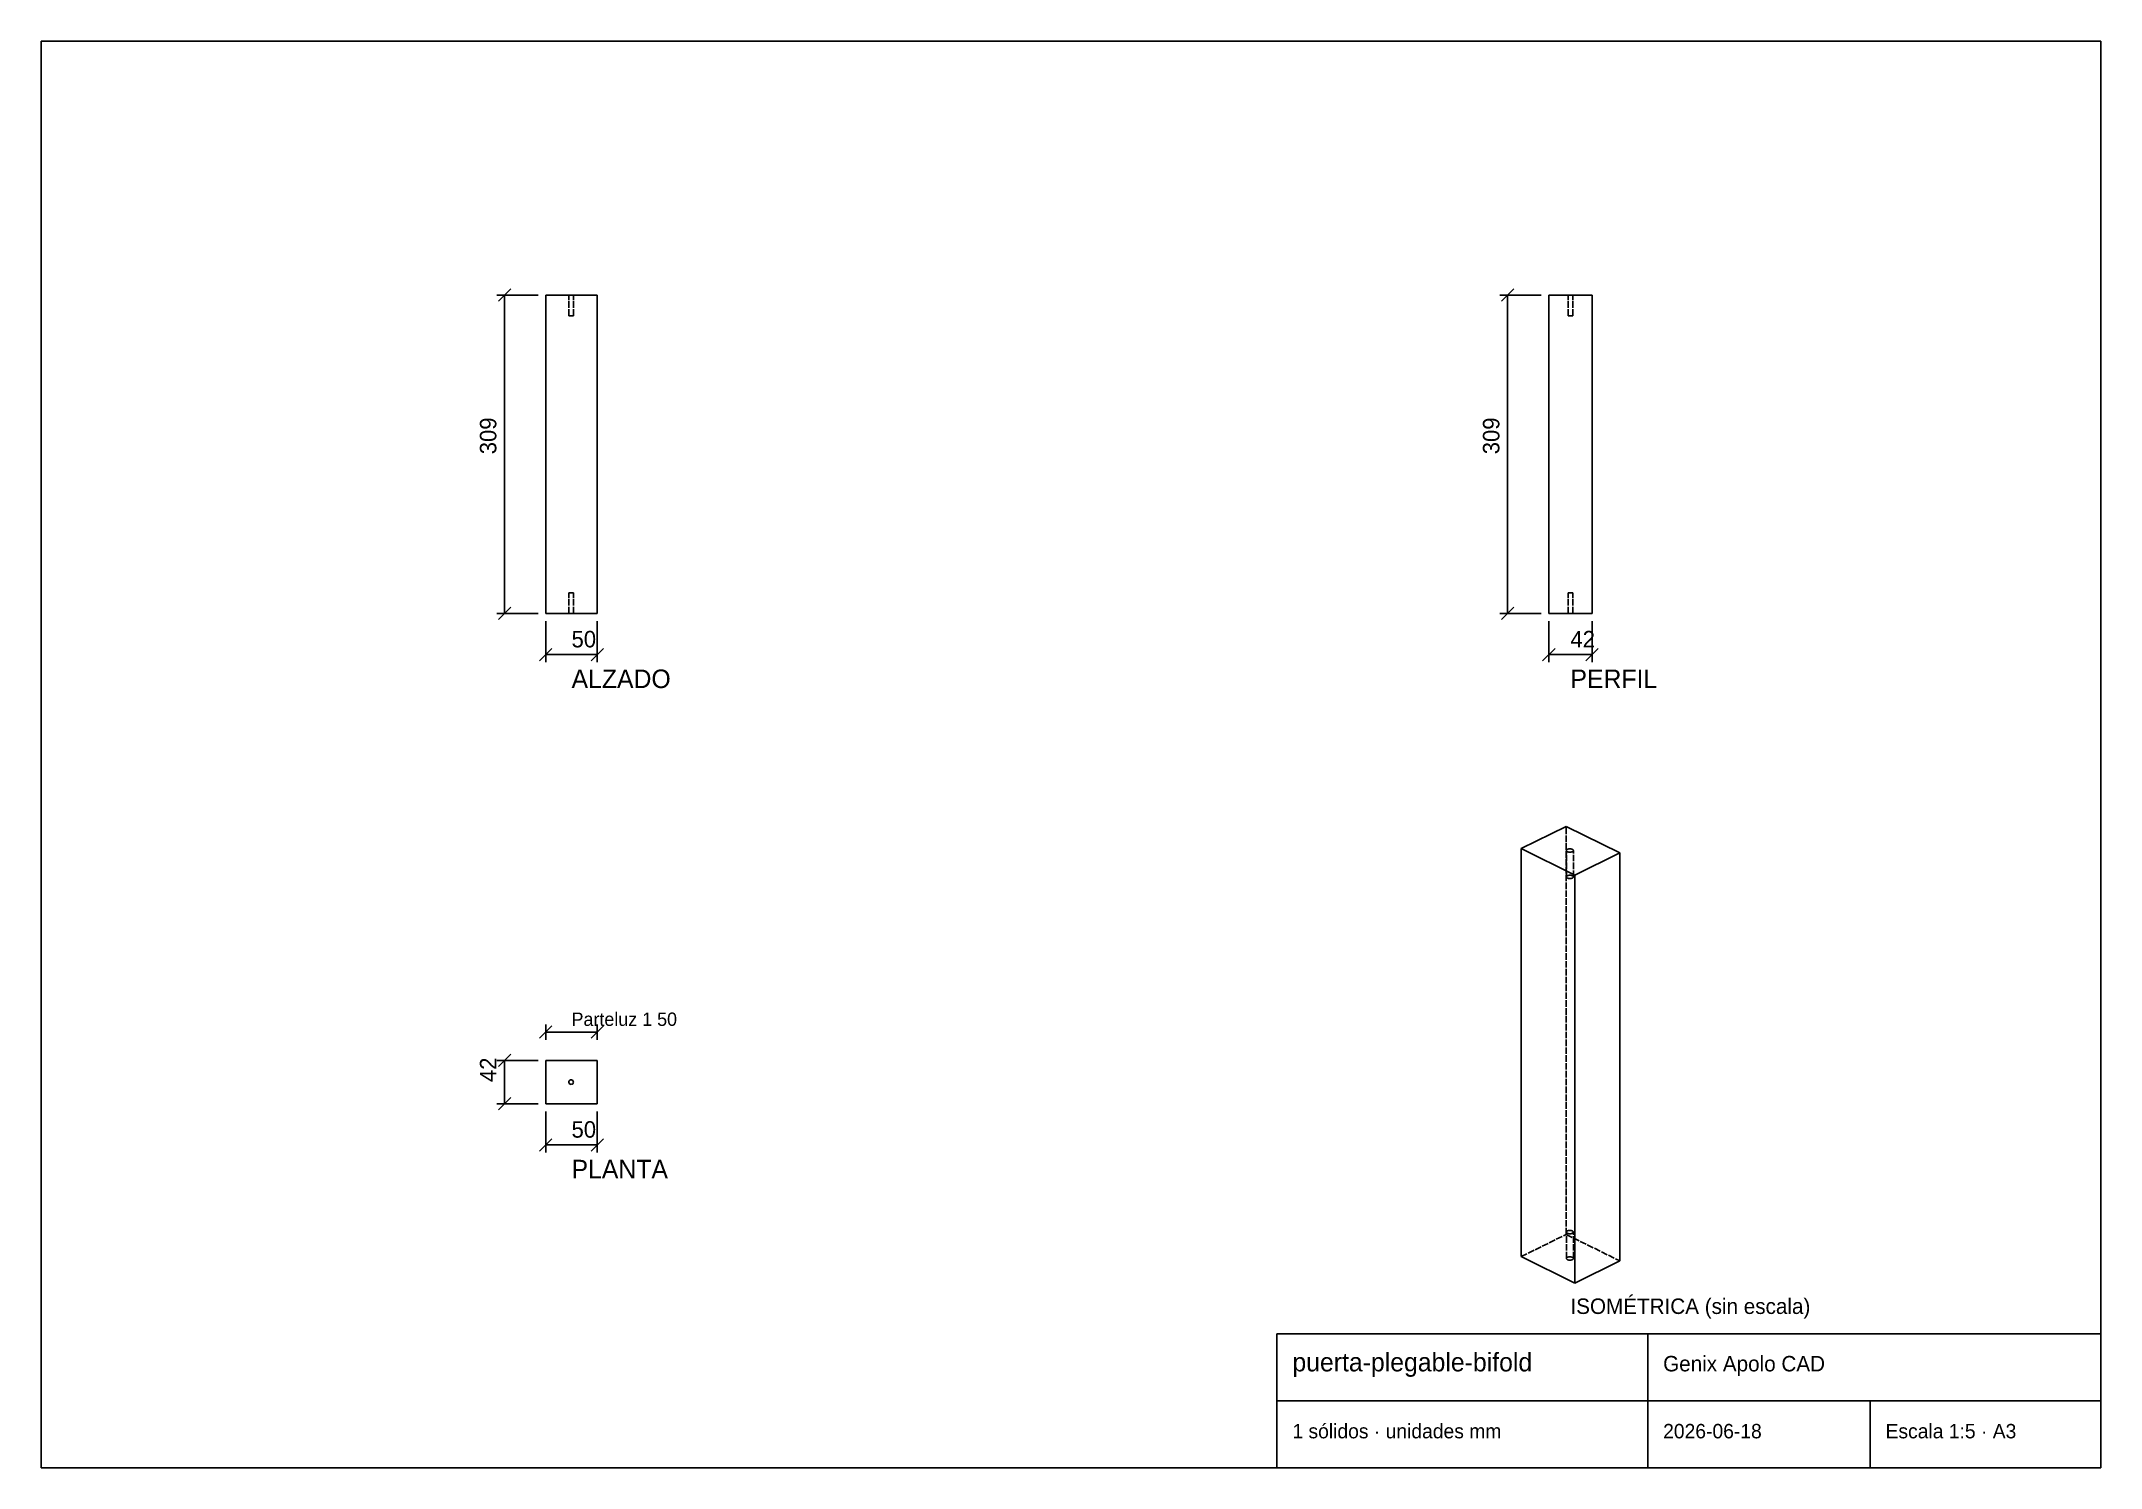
# Model space of a CAD drawing. Header units: metres. Extents: x 10 to 410, y 10 to 287.
import ezdxf

# ---------------------------------------------------------------- set-up
doc = ezdxf.new("R2010")
doc.units = ezdxf.units.M
doc.linetypes.add('DASHED', pattern=[1.524, 1.27, -0.254])
for name, color, linetype in [('COTAS', 5, 'CONTINUOUS'), ('MARCO', 7, 'CONTINUOUS'), ('OCULTA', 8, 'DASHED'), ('VISIBLE', 7, 'CONTINUOUS')]:
    doc.layers.add(name, color=color, linetype=linetype)

msp = doc.modelspace()

# ---------------------------------------------------------------- linework, layer by layer
at = {"layer": 'COTAS'}
for p, q in [((106.5, 237.7), (98.5, 237.7)), ((98.8, 236.5), (101.2, 238.9)), ((100, 175.9), (100, 237.7)), ((301.3, 237.7), (293.3, 237.7)), ((293.6, 236.5), (296, 238.9)), ((294.8, 175.9), (294.8, 237.7)), ((98.8, 174.7), (101.2, 177.1)), ((293.6, 174.7), (296, 177.1)), ((106.5, 175.9), (98.5, 175.9)), ((108, 174.4), (108, 166.4)), ((118, 174.4), (118, 166.4)), ((301.3, 175.9), (293.3, 175.9)), ((302.8, 174.4), (302.8, 166.4)), ((311.2, 174.4), (311.2, 166.4)), ((106.8, 166.7), (109.2, 169.1)), ((116.8, 166.7), (119.2, 169.1)), ((301.6, 166.7), (304, 169.1)), ((310, 166.7), (312.4, 169.1)), ((108, 167.9), (118, 167.9)), ((302.8, 167.9), (311.2, 167.9)), ((108, 93.1), (108, 96.1)), ((118, 93.1), (118, 96.1)), ((106.8, 93.4), (109.2, 95.8)), ((108, 94.6), (118, 94.6)), ((116.8, 93.4), (119.2, 95.8)), ((106.5, 89.1), (98.5, 89.1)), ((98.8, 87.9), (101.2, 90.3)), ((100, 80.7), (100, 89.1)), ((106.5, 80.7), (98.5, 80.7)), ((98.8, 79.5), (101.2, 81.9)), ((108, 79.2), (108, 71.2)), ((118, 79.2), (118, 71.2)), ((106.8, 71.5), (109.2, 73.9)), ((108, 72.7), (118, 72.7)), ((116.8, 71.5), (119.2, 73.9))]:
    msp.add_line(p, q, dxfattribs=at)
at = {"layer": 'MARCO'}
for p, q in [((410, 287), (10, 287)), ((10, 287), (10, 10)), ((410, 10), (410, 287)), ((410, 36), (250, 36)), ((250, 36), (250, 10)), ((322, 10), (322, 36)), ((410, 10), (410, 36)), ((250, 23), (410, 23)), ((365.2, 10), (365.2, 23)), ((10, 10), (410, 10)), ((250, 10), (410, 10))]:
    msp.add_line(p, q, dxfattribs=at)
at = {"layer": 'OCULTA'}
for p, q in [((108, 175.9), (108, 237.7)), ((108, 237.7), (118, 237.7)), ((113.35, 237.7), (112.45, 237.7)), ((112.45, 237.7), (113.35, 237.7)), ((112.45, 233.7), (112.45, 237.7)), ((113.35, 233.7), (113.35, 237.7)), ((118, 175.9), (118, 237.7)), ((302.8, 175.9), (302.8, 237.7)), ((302.8, 237.7), (311.2, 237.7)), ((307.45, 237.7), (306.55, 237.7)), ((306.55, 237.7), (307, 237.7)), ((306.55, 233.7), (306.55, 237.7)), ((307, 237.7), (307.45, 237.7)), ((307.45, 233.7), (307.45, 237.7)), ((311.2, 175.9), (311.2, 237.7)), ((113.35, 233.7), (112.45, 233.7)), ((112.45, 233.7), (113.35, 233.7)), ((307.45, 233.7), (306.55, 233.7)), ((306.55, 233.7), (307, 233.7)), ((307, 233.7), (307.45, 233.7)), ((113.35, 179.9), (112.45, 179.9)), ((112.45, 179.9), (113.35, 179.9)), ((112.45, 175.9), (112.45, 179.9)), ((113.35, 175.9), (113.35, 179.9)), ((307.45, 179.9), (306.55, 179.9)), ((306.55, 179.9), (307, 179.9)), ((306.55, 175.9), (306.55, 179.9)), ((307, 179.9), (307.45, 179.9)), ((307.45, 175.9), (307.45, 179.9)), ((108, 175.9), (118, 175.9)), ((113.35, 175.9), (112.45, 175.9)), ((112.45, 175.9), (113.35, 175.9)), ((302.8, 175.9), (311.2, 175.9)), ((307.45, 175.9), (306.55, 175.9)), ((306.55, 175.9), (307, 175.9)), ((307, 175.9), (307.45, 175.9)), ((306.17, 55.31), (306.17, 134.52)), ((306.23, 124.73), (306.23, 129.86)), ((307.56, 124.73), (307.56, 129.86)), ((306.25, 124.8), (306.23, 124.73)), ((306.23, 124.73), (306.24, 124.68)), ((306.24, 124.68), (306.27, 124.63)), ((306.28, 124.85), (306.25, 124.8)), ((306.27, 124.63), (306.3, 124.59)), ((306.33, 124.9), (306.28, 124.85)), ((306.3, 124.59), (306.34, 124.56)), ((306.38, 124.94), (306.33, 124.9)), ((306.34, 124.56), (306.38, 124.53)), ((306.44, 124.97), (306.38, 124.94)), ((306.38, 124.53), (306.43, 124.5)), ((306.43, 124.5), (306.48, 124.48)), ((306.5, 124.99), (306.44, 124.97)), ((306.48, 124.48), (306.53, 124.46)), ((306.57, 125.02), (306.5, 124.99)), ((306.53, 124.46), (306.58, 124.45)), ((306.63, 125.03), (306.57, 125.02)), ((306.58, 124.45), (306.63, 124.43)), ((306.7, 125.04), (306.63, 125.03)), ((306.63, 124.43), (306.68, 124.42)), ((306.68, 124.42), (306.74, 124.42)), ((306.76, 125.05), (306.7, 125.04)), ((306.74, 124.42), (306.79, 124.41)), ((306.83, 125.06), (306.76, 125.05)), ((306.79, 124.41), (306.84, 124.41)), ((306.9, 125.06), (306.83, 125.06)), ((306.84, 124.41), (306.9, 124.41)), ((306.96, 125.06), (306.9, 125.06)), ((306.9, 124.41), (306.95, 124.41)), ((306.95, 124.41), (307, 124.41)), ((307.03, 125.05), (306.96, 125.06)), ((307, 124.41), (307.06, 124.42)), ((307.09, 125.04), (307.03, 125.05)), ((307.06, 124.42), (307.11, 124.42)), ((307.16, 125.03), (307.09, 125.04)), ((307.11, 124.42), (307.16, 124.43)), ((307.23, 125.02), (307.16, 125.03)), ((307.16, 124.43), (307.21, 124.45)), ((307.21, 124.45), (307.27, 124.46)), ((307.29, 124.99), (307.23, 125.02)), ((307.27, 124.46), (307.32, 124.48)), ((307.35, 124.97), (307.29, 124.99)), ((307.32, 124.48), (307.36, 124.5)), ((307.41, 124.94), (307.35, 124.97)), ((307.36, 124.5), (307.38, 124.51)), ((307.38, 124.51), (307.39, 124.51)), ((307.39, 124.51), (307.4, 124.52)), ((307.4, 124.52), (307.41, 124.53)), ((307.46, 124.9), (307.41, 124.94)), ((307.41, 124.53), (307.42, 124.53)), ((307.42, 124.53), (307.43, 124.54)), ((307.43, 124.54), (307.44, 124.55)), ((307.44, 124.55), (307.45, 124.56)), ((307.45, 124.56), (307.46, 124.56)), ((307.51, 124.85), (307.46, 124.9)), ((307.46, 124.56), (307.47, 124.57)), ((307.47, 124.57), (307.48, 124.58)), ((307.48, 124.58), (307.49, 124.59)), ((307.49, 124.59), (307.5, 124.6)), ((307.5, 124.6), (307.51, 124.61)), ((307.55, 124.8), (307.51, 124.85)), ((307.51, 124.61), (307.52, 124.62)), ((307.52, 124.62), (307.53, 124.63)), ((307.53, 124.64), (307.54, 124.66)), ((307.53, 124.63), (307.53, 124.64)), ((307.54, 124.66), (307.55, 124.67)), ((307.56, 124.73), (307.55, 124.8)), ((307.55, 124.69), (307.56, 124.71)), ((307.55, 124.68), (307.55, 124.69)), ((307.55, 124.67), (307.55, 124.68)), ((307.56, 124.72), (307.56, 124.73)), ((307.56, 124.71), (307.56, 124.72)), ((108, 80.7), (108, 89.1)), ((108, 89.1), (118, 89.1)), ((118, 80.7), (118, 89.1)), ((112.47, 85.02), (112.45, 84.9)), ((112.47, 85.02), (112.45, 84.9)), ((112.47, 85.02), (112.45, 84.9)), ((112.45, 84.9), (112.47, 84.78)), ((112.45, 84.9), (112.47, 84.78)), ((112.45, 84.9), (112.47, 84.78)), ((112.51, 85.12), (112.47, 85.02)), ((112.51, 85.12), (112.47, 85.02)), ((112.51, 85.12), (112.47, 85.02)), ((112.47, 84.78), (112.51, 84.68)), ((112.47, 84.78), (112.51, 84.68)), ((112.47, 84.78), (112.51, 84.68)), ((112.58, 85.22), (112.51, 85.12)), ((112.58, 85.22), (112.51, 85.12)), ((112.58, 85.22), (112.51, 85.12)), ((112.51, 84.68), (112.58, 84.58)), ((112.51, 84.68), (112.58, 84.58)), ((112.51, 84.68), (112.58, 84.58)), ((112.67, 85.29), (112.58, 85.22)), ((112.67, 85.29), (112.58, 85.22)), ((112.67, 85.29), (112.58, 85.22)), ((112.58, 84.58), (112.67, 84.51)), ((112.58, 84.58), (112.67, 84.51)), ((112.58, 84.58), (112.67, 84.51)), ((112.78, 85.33), (112.67, 85.29)), ((112.78, 85.33), (112.67, 85.29)), ((112.78, 85.33), (112.67, 85.29)), ((112.67, 84.51), (112.78, 84.47)), ((112.67, 84.51), (112.78, 84.47)), ((112.67, 84.51), (112.78, 84.47)), ((112.9, 85.35), (112.78, 85.33)), ((112.9, 85.35), (112.78, 85.33)), ((112.9, 85.35), (112.78, 85.33)), ((112.78, 84.47), (112.9, 84.45)), ((112.78, 84.47), (112.9, 84.45)), ((112.78, 84.47), (112.9, 84.45)), ((113.02, 85.33), (112.9, 85.35)), ((113.02, 85.33), (112.9, 85.35)), ((113.02, 85.33), (112.9, 85.35)), ((112.9, 84.45), (113.02, 84.47)), ((112.9, 84.45), (113.02, 84.47)), ((112.9, 84.45), (113.02, 84.47)), ((113.12, 85.29), (113.02, 85.33)), ((113.12, 85.29), (113.02, 85.33)), ((113.12, 85.29), (113.02, 85.33)), ((113.02, 84.47), (113.12, 84.51)), ((113.02, 84.47), (113.12, 84.51)), ((113.02, 84.47), (113.12, 84.51)), ((113.22, 85.22), (113.12, 85.29)), ((113.22, 85.22), (113.12, 85.29)), ((113.22, 85.22), (113.12, 85.29)), ((113.12, 84.51), (113.22, 84.58)), ((113.12, 84.51), (113.22, 84.58)), ((113.12, 84.51), (113.22, 84.58)), ((113.29, 85.12), (113.22, 85.22)), ((113.29, 85.12), (113.22, 85.22)), ((113.29, 85.12), (113.22, 85.22)), ((113.22, 84.58), (113.29, 84.68)), ((113.22, 84.58), (113.29, 84.68)), ((113.22, 84.58), (113.29, 84.68)), ((113.33, 85.02), (113.29, 85.12)), ((113.33, 85.02), (113.29, 85.12)), ((113.33, 85.02), (113.29, 85.12)), ((113.29, 84.68), (113.33, 84.78)), ((113.29, 84.68), (113.33, 84.78)), ((113.29, 84.68), (113.33, 84.78)), ((113.35, 84.9), (113.33, 85.02)), ((113.35, 84.9), (113.33, 85.02)), ((113.35, 84.9), (113.33, 85.02)), ((113.33, 84.78), (113.35, 84.9)), ((113.33, 84.78), (113.35, 84.9)), ((113.33, 84.78), (113.35, 84.9)), ((108, 80.7), (118, 80.7)), ((306.44, 56.01), (306.38, 55.98)), ((306.5, 56.03), (306.44, 56.01)), ((306.57, 56.05), (306.5, 56.03)), ((306.63, 56.07), (306.57, 56.05)), ((306.7, 56.08), (306.63, 56.07)), ((306.76, 56.09), (306.7, 56.08)), ((306.83, 56.1), (306.76, 56.09)), ((306.9, 56.1), (306.83, 56.1)), ((306.96, 56.1), (306.9, 56.1)), ((307.03, 56.09), (306.96, 56.1)), ((307.09, 56.08), (307.03, 56.09)), ((307.16, 56.07), (307.09, 56.08)), ((307.23, 56.05), (307.16, 56.07)), ((307.29, 56.03), (307.23, 56.05)), ((307.35, 56.01), (307.29, 56.03)), ((307.41, 55.98), (307.35, 56.01)), ((297.42, 51), (306.17, 55.31)), ((306.17, 55.31), (316.58, 50.18)), ((306.25, 55.84), (306.23, 55.77)), ((306.23, 55.77), (306.24, 55.72)), ((306.23, 50.64), (306.23, 55.77)), ((306.24, 55.72), (306.27, 55.67)), ((306.28, 55.89), (306.25, 55.84)), ((306.27, 55.67), (306.3, 55.63)), ((306.33, 55.94), (306.28, 55.89)), ((306.3, 55.63), (306.34, 55.59)), ((306.38, 55.98), (306.33, 55.94)), ((306.34, 55.59), (306.38, 55.56)), ((306.38, 55.56), (306.43, 55.54)), ((306.43, 55.54), (306.48, 55.52)), ((306.48, 55.52), (306.53, 55.5)), ((306.53, 55.5), (306.58, 55.48)), ((306.58, 55.48), (306.63, 55.47)), ((306.63, 55.47), (306.68, 55.46)), ((306.68, 55.46), (306.74, 55.45)), ((306.74, 55.45), (306.79, 55.45)), ((306.79, 55.45), (306.84, 55.45)), ((306.84, 55.45), (306.9, 55.44)), ((306.9, 55.44), (306.95, 55.45)), ((306.95, 55.45), (307, 55.45)), ((307, 55.45), (307.06, 55.45)), ((307.06, 55.45), (307.11, 55.46)), ((307.11, 55.46), (307.16, 55.47)), ((307.16, 55.47), (307.21, 55.48)), ((307.21, 55.48), (307.27, 55.5)), ((307.27, 55.5), (307.32, 55.52)), ((307.32, 55.52), (307.36, 55.54)), ((307.36, 55.54), (307.38, 55.55)), ((307.38, 55.55), (307.39, 55.55)), ((307.39, 55.55), (307.4, 55.56)), ((307.4, 55.56), (307.41, 55.57)), ((307.46, 55.94), (307.41, 55.98)), ((307.41, 55.57), (307.42, 55.57)), ((307.42, 55.57), (307.43, 55.58)), ((307.43, 55.58), (307.44, 55.59)), ((307.44, 55.59), (307.45, 55.6)), ((307.45, 55.6), (307.46, 55.6)), ((307.51, 55.89), (307.46, 55.94)), ((307.46, 55.6), (307.47, 55.61)), ((307.47, 55.61), (307.48, 55.62)), ((307.48, 55.62), (307.49, 55.63)), ((307.49, 55.63), (307.5, 55.64)), ((307.5, 55.64), (307.51, 55.65)), ((307.55, 55.84), (307.51, 55.89)), ((307.51, 55.65), (307.52, 55.66)), ((307.52, 55.66), (307.53, 55.67)), ((307.53, 55.68), (307.54, 55.69)), ((307.53, 55.67), (307.53, 55.68)), ((307.54, 55.69), (307.55, 55.71)), ((307.56, 55.77), (307.55, 55.84)), ((307.55, 55.73), (307.56, 55.74)), ((307.55, 55.72), (307.55, 55.73)), ((307.55, 55.71), (307.55, 55.72)), ((307.56, 55.76), (307.56, 55.77)), ((307.56, 50.64), (307.56, 55.77)), ((307.56, 55.74), (307.56, 55.76)), ((306.25, 50.71), (306.23, 50.64)), ((306.23, 50.64), (306.24, 50.59)), ((306.24, 50.59), (306.27, 50.54)), ((306.28, 50.76), (306.25, 50.71)), ((306.27, 50.54), (306.3, 50.5)), ((306.33, 50.81), (306.28, 50.76)), ((306.3, 50.5), (306.34, 50.47)), ((306.38, 50.85), (306.33, 50.81)), ((306.34, 50.47), (306.38, 50.44)), ((306.44, 50.88), (306.38, 50.85)), ((306.38, 50.44), (306.43, 50.41)), ((306.43, 50.41), (306.48, 50.39)), ((306.5, 50.91), (306.44, 50.88)), ((306.48, 50.39), (306.53, 50.37)), ((306.57, 50.93), (306.5, 50.91)), ((306.53, 50.37), (306.58, 50.36)), ((306.63, 50.94), (306.57, 50.93)), ((306.58, 50.36), (306.63, 50.34)), ((306.7, 50.95), (306.63, 50.94)), ((306.63, 50.34), (306.68, 50.33)), ((306.68, 50.33), (306.74, 50.33)), ((306.76, 50.96), (306.7, 50.95)), ((306.74, 50.33), (306.79, 50.32)), ((306.83, 50.97), (306.76, 50.96)), ((306.79, 50.32), (306.84, 50.32)), ((306.9, 50.97), (306.83, 50.97)), ((306.84, 50.32), (306.9, 50.32)), ((306.96, 50.97), (306.9, 50.97)), ((306.9, 50.32), (306.95, 50.32)), ((306.95, 50.32), (307, 50.32)), ((307.03, 50.96), (306.96, 50.97)), ((307, 50.32), (307.06, 50.33)), ((307.09, 50.95), (307.03, 50.96)), ((307.06, 50.33), (307.11, 50.33)), ((307.16, 50.94), (307.09, 50.95)), ((307.11, 50.33), (307.16, 50.34)), ((307.23, 50.93), (307.16, 50.94)), ((307.16, 50.34), (307.21, 50.36)), ((307.21, 50.36), (307.27, 50.37)), ((307.29, 50.91), (307.23, 50.93)), ((307.27, 50.37), (307.32, 50.39)), ((307.35, 50.88), (307.29, 50.91)), ((307.32, 50.39), (307.36, 50.41)), ((307.41, 50.85), (307.35, 50.88)), ((307.36, 50.41), (307.38, 50.42)), ((307.38, 50.42), (307.39, 50.42)), ((307.39, 50.42), (307.4, 50.43)), ((307.4, 50.43), (307.41, 50.44)), ((307.46, 50.81), (307.41, 50.85)), ((307.41, 50.44), (307.42, 50.44)), ((307.42, 50.44), (307.43, 50.45)), ((307.43, 50.45), (307.44, 50.46)), ((307.44, 50.46), (307.45, 50.47)), ((307.45, 50.47), (307.46, 50.48)), ((307.51, 50.76), (307.46, 50.81)), ((307.46, 50.48), (307.47, 50.48)), ((307.47, 50.48), (307.48, 50.49)), ((307.48, 50.49), (307.49, 50.5)), ((307.49, 50.5), (307.5, 50.51)), ((307.5, 50.51), (307.51, 50.52)), ((307.55, 50.71), (307.51, 50.76)), ((307.51, 50.52), (307.52, 50.53)), ((307.52, 50.53), (307.53, 50.54)), ((307.53, 50.56), (307.54, 50.57)), ((307.53, 50.54), (307.53, 50.56)), ((307.54, 50.57), (307.55, 50.58)), ((307.56, 50.64), (307.55, 50.71)), ((307.55, 50.6), (307.56, 50.62)), ((307.55, 50.59), (307.55, 50.6)), ((307.55, 50.58), (307.55, 50.59)), ((307.56, 50.63), (307.56, 50.64)), ((307.56, 50.62), (307.56, 50.63))]:
    msp.add_line(p, q, dxfattribs=at)
at = {"layer": 'VISIBLE'}
for p, q in [((108, 175.9), (108, 237.7)), ((108, 237.7), (118, 237.7)), ((118, 175.9), (118, 237.7)), ((302.8, 175.9), (302.8, 237.7)), ((302.8, 237.7), (311.2, 237.7)), ((311.2, 175.9), (311.2, 237.7)), ((108, 175.9), (118, 175.9)), ((302.8, 175.9), (311.2, 175.9)), ((297.42, 130.22), (306.17, 134.52)), ((306.17, 134.52), (316.58, 129.4)), ((297.42, 51), (297.42, 130.22)), ((297.42, 130.22), (307.83, 125.09)), ((306.25, 129.92), (306.23, 129.86)), ((306.23, 129.86), (306.24, 129.81)), ((306.24, 129.81), (306.27, 129.76)), ((306.28, 129.98), (306.25, 129.92)), ((306.27, 129.76), (306.3, 129.72)), ((306.33, 130.03), (306.28, 129.98)), ((306.3, 129.72), (306.34, 129.68)), ((306.38, 130.07), (306.33, 130.03)), ((306.34, 129.68), (306.38, 129.65)), ((306.44, 130.1), (306.38, 130.07)), ((306.38, 129.65), (306.43, 129.63)), ((306.43, 129.63), (306.48, 129.61)), ((306.5, 130.12), (306.44, 130.1)), ((306.48, 129.61), (306.53, 129.59)), ((306.57, 130.14), (306.5, 130.12)), ((306.53, 129.59), (306.58, 129.57)), ((306.63, 130.16), (306.57, 130.14)), ((306.58, 129.57), (306.63, 129.56)), ((306.7, 130.17), (306.63, 130.16)), ((306.63, 129.56), (306.68, 129.55)), ((306.68, 129.55), (306.74, 129.54)), ((306.76, 130.18), (306.7, 130.17)), ((306.74, 129.54), (306.79, 129.54)), ((306.83, 130.18), (306.76, 130.18)), ((306.79, 129.54), (306.84, 129.53)), ((306.9, 130.19), (306.83, 130.18)), ((306.84, 129.53), (306.9, 129.53)), ((306.96, 130.18), (306.9, 130.19)), ((306.9, 129.53), (306.95, 129.53)), ((306.95, 129.53), (307, 129.54)), ((307.03, 130.18), (306.96, 130.18)), ((307, 129.54), (307.06, 129.54)), ((307.09, 130.17), (307.03, 130.18)), ((307.06, 129.54), (307.11, 129.55)), ((307.16, 130.16), (307.09, 130.17)), ((307.11, 129.55), (307.16, 129.56)), ((307.23, 130.14), (307.16, 130.16)), ((307.16, 129.56), (307.21, 129.57)), ((307.21, 129.57), (307.27, 129.59)), ((307.29, 130.12), (307.23, 130.14)), ((307.27, 129.59), (307.32, 129.61)), ((307.35, 130.1), (307.29, 130.12)), ((307.32, 129.61), (307.36, 129.63)), ((307.41, 130.07), (307.35, 130.1)), ((307.36, 129.63), (307.38, 129.63)), ((307.38, 129.63), (307.39, 129.64)), ((307.39, 129.64), (307.4, 129.65)), ((307.4, 129.65), (307.41, 129.65)), ((307.46, 130.03), (307.41, 130.07)), ((307.41, 129.65), (307.42, 129.66)), ((307.42, 129.66), (307.43, 129.67)), ((307.43, 129.67), (307.44, 129.68)), ((307.44, 129.68), (307.45, 129.68)), ((307.45, 129.68), (307.46, 129.69)), ((307.51, 129.98), (307.46, 130.03)), ((307.46, 129.69), (307.47, 129.7)), ((307.47, 129.7), (307.48, 129.71)), ((307.48, 129.71), (307.49, 129.72)), ((307.49, 129.72), (307.5, 129.73)), ((307.5, 129.73), (307.51, 129.74)), ((307.55, 129.92), (307.51, 129.98)), ((307.51, 129.74), (307.52, 129.75)), ((307.52, 129.75), (307.53, 129.76)), ((307.53, 129.77), (307.54, 129.78)), ((307.53, 129.76), (307.53, 129.77)), ((307.54, 129.78), (307.55, 129.79)), ((307.56, 129.86), (307.55, 129.92)), ((307.55, 129.82), (307.56, 129.83)), ((307.55, 129.81), (307.55, 129.82)), ((307.55, 129.79), (307.55, 129.81)), ((307.56, 129.85), (307.56, 129.86)), ((307.56, 129.83), (307.56, 129.85)), ((307.83, 125.09), (316.58, 129.4)), ((316.58, 50.18), (316.58, 129.4)), ((307.83, 45.87), (307.83, 125.09)), ((108, 80.7), (108, 89.1)), ((108, 89.1), (118, 89.1)), ((118, 80.7), (118, 89.1)), ((112.47, 85.02), (112.45, 84.9)), ((112.45, 84.9), (112.47, 84.78)), ((112.51, 85.12), (112.47, 85.02)), ((112.47, 84.78), (112.51, 84.68)), ((112.58, 85.22), (112.51, 85.12)), ((112.51, 84.68), (112.58, 84.58)), ((112.67, 85.29), (112.58, 85.22)), ((112.58, 84.58), (112.67, 84.51)), ((112.78, 85.33), (112.67, 85.29)), ((112.67, 84.51), (112.78, 84.47)), ((112.9, 85.35), (112.78, 85.33)), ((112.78, 84.47), (112.9, 84.45)), ((113.02, 85.33), (112.9, 85.35)), ((112.9, 84.45), (113.02, 84.47)), ((113.12, 85.29), (113.02, 85.33)), ((113.02, 84.47), (113.12, 84.51)), ((113.22, 85.22), (113.12, 85.29)), ((113.12, 84.51), (113.22, 84.58)), ((113.29, 85.12), (113.22, 85.22)), ((113.22, 84.58), (113.29, 84.68)), ((113.33, 85.02), (113.29, 85.12)), ((113.29, 84.68), (113.33, 84.78)), ((113.35, 84.9), (113.33, 85.02)), ((113.33, 84.78), (113.35, 84.9)), ((108, 80.7), (118, 80.7)), ((297.42, 51), (307.83, 45.87)), ((307.83, 45.87), (316.58, 50.18))]:
    msp.add_line(p, q, dxfattribs=at)

# ---------------------------------------------------------------- texts
at = {"layer": 'COTAS'}
for s, p in [('309', (98.4, 206.8)), ('309', (293.2, 206.8)), ('42', (98.4, 84.9))]:
    msp.add_text(s, height=3.2, rotation=90, dxfattribs=at).set_placement(p)
for s, height, p in [('50', 3.2, (113, 169.3)), ('42', 3.2, (307, 169.3)), ('ALZADO', 3.6, (113, 161.4)), ('PERFIL', 3.6, (307, 161.4)), ('Parteluz 1 50', 2.6, (113, 95.8)), ('50', 3.2, (113, 74.1)), ('PLANTA', 3.6, (113, 66.2)), ('ISOMÉTRICA (sin escala)', 3, (307, 39.87)), ('puerta-plegable-bifold', 3.6, (253, 28.72)), ('Genix Apolo CAD', 3, (325, 28.72)), ('1 sólidos · unidades mm', 2.8, (253, 15.72)), ('2026-06-18', 2.8, (325, 15.72)), ('Escala 1:5 · A3', 2.8, (368.2, 15.72))]:
    msp.add_text(s, height=height, dxfattribs=at).set_placement(p)

doc.saveas('drawing.dxf')
